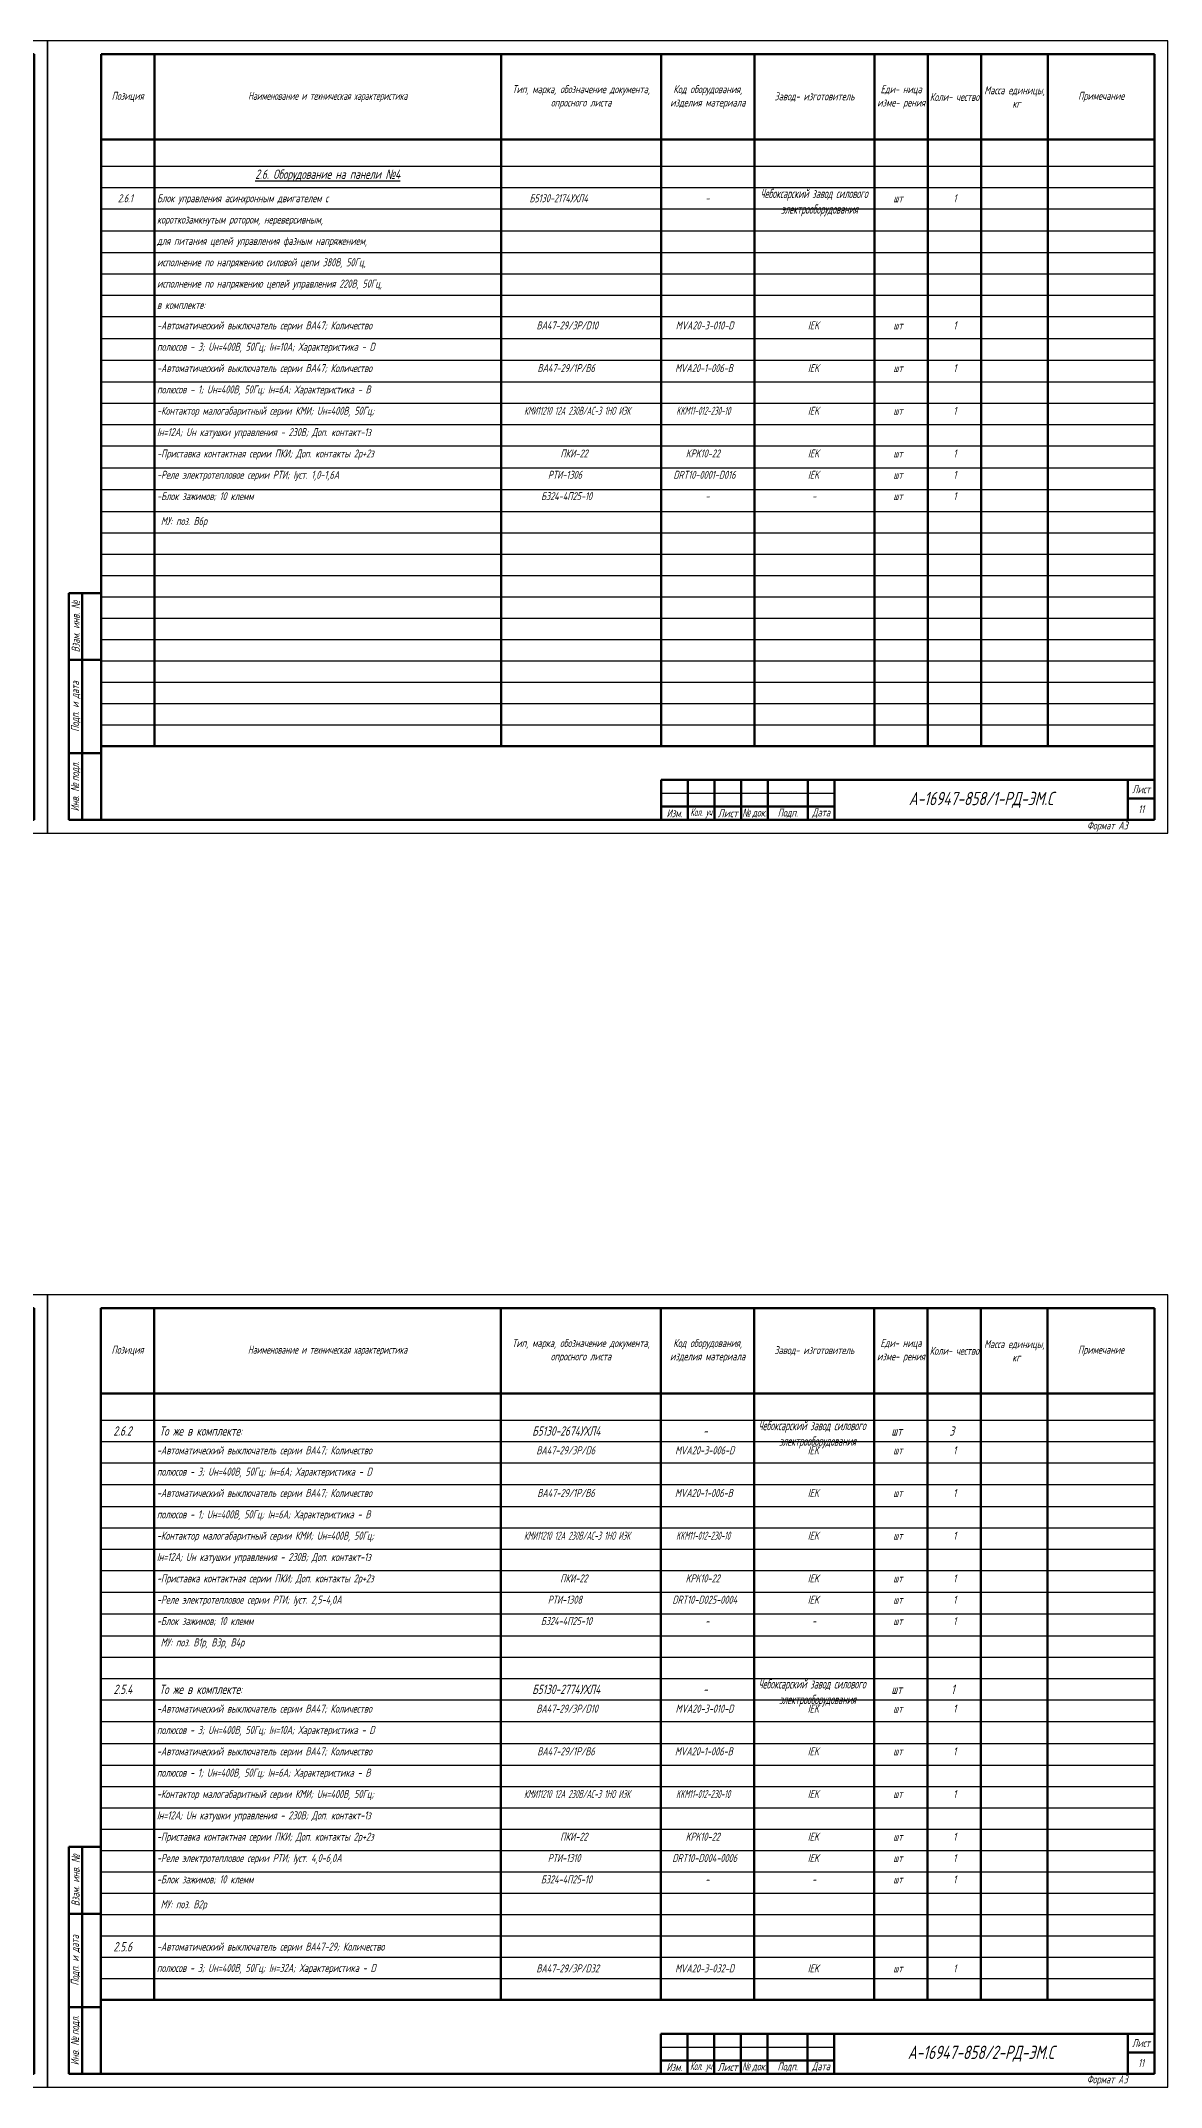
# Model space of a CAD drawing. Header units: millimetres. Extents: x -10490 to 5162, y -5053 to 76.
# Drawn here: x 1379 to 1799, y -814 to -47 of the extents above; entities that cross this region are included whole.
import ezdxf

# ---------------------------------------------------------------- set-up
doc = ezdxf.new("R2010")
doc.units = ezdxf.units.MM
for name, color, linetype, lineweight in [('Рамка толстая', 7, 'Continuous', 60), ('Рамка тонкая', 5, 'Continuous', 25), ('Спецификация', 9, 'Continuous', 25), ('Текст', 2, 'Continuous', 25), ('Штампы', 252, 'Continuous', 25)]:
    doc.layers.add(name, color=color, linetype=linetype, lineweight=lineweight)
doc.styles.add('SIMPLEX', font='simplex.shx', dxfattribs={"width": 0.7, "oblique": 15})

# ---------------------------------------------------------------- blocks, each defined once
blk = doc.blocks.new('A$C64336E77')
at = {"layer": 'Рамка толстая'}
for p, q in [((20, 5), (20, 292)), ((20, 292), (415, 292)), ((415, 292), (415, 5)), ((20, 5), (415, 5))]:
    blk.add_line(p, q, dxfattribs=at)
at = {"layer": 'Рамка тонкая'}
for p, q in [((0, 297), (0, 0)), ((420, 297), (0, 297)), ((420, 0), (420, 297)), ((0, 0), (420, 0))]:
    blk.add_line(p, q, dxfattribs=at)

msp = doc.modelspace()

# ---------------------------------------------------------------- linework, layer by layer
at = {"layer": 'Спецификация', "lineweight": 60}
for p, q in [((1401.95639, -52.14683), (1796.95639, -52.14683)), ((1401.95639, -52.14683), (1401.95639, -311.48017)), ((1421.95639, -52.14683), (1421.95639, -311.48017)), ((1551.95639, -52.14683), (1551.95639, -311.48017)), ((1611.95639, -52.14683), (1611.95639, -311.48017)), ((1646.95639, -52.14683), (1646.95639, -311.48017)), ((1691.95639, -52.14683), (1691.95639, -311.48017)), ((1711.95639, -52.14683), (1711.95639, -311.48017)), ((1731.95639, -52.14683), (1731.95639, -311.48017)), ((1756.95639, -52.14683), (1756.95639, -311.48017)), ((1796.95639, -52.14683), (1796.95639, -311.48017)), ((1401.95639, -84.14683), (1796.95639, -84.14683)), ((1401.95639, -311.48017), (1796.95639, -311.48017)), ((1401.89606, -522.14684), (1796.89606, -522.14684)), ((1401.89606, -522.14684), (1401.89606, -781.48017)), ((1421.89606, -522.14684), (1421.89606, -781.48017)), ((1551.89606, -522.14684), (1551.89606, -781.48017)), ((1611.89606, -522.14684), (1611.89606, -781.48017)), ((1646.89606, -522.14684), (1646.89606, -781.48017)), ((1691.89606, -522.14684), (1691.89606, -781.48017)), ((1711.89606, -522.14684), (1711.89606, -781.48017)), ((1731.89606, -522.14684), (1731.89606, -781.48017)), ((1756.89606, -522.14684), (1756.89606, -781.48017)), ((1796.89606, -522.14684), (1796.89606, -781.48017)), ((1401.89606, -554.14684), (1796.89606, -554.14684)), ((1401.89606, -781.48017), (1796.89606, -781.48017))]:
    msp.add_line(p, q, dxfattribs=at)
at = {"layer": 'Спецификация', "color": 5}
for p, q in [((1401.95639, -94.14683), (1796.95639, -94.14683)), ((1401.95639, -102.14683), (1796.95639, -102.14683)), ((1401.95639, -110.14683), (1796.95639, -110.14683)), ((1401.95639, -118.3135), (1796.95639, -118.3135)), ((1401.95639, -126.48017), (1796.95639, -126.48017)), ((1401.95639, -134.48017), (1796.95639, -134.48017)), ((1401.95639, -142.48017), (1796.95639, -142.48017)), ((1401.95639, -150.48017), (1796.95639, -150.48017)), ((1401.95639, -158.64683), (1796.95639, -158.64683)), ((1401.95639, -166.8135), (1796.95639, -166.8135)), ((1401.95639, -174.98017), (1796.95639, -174.98017)), ((1401.95639, -182.98017), (1796.95639, -182.98017)), ((1401.95639, -190.98017), (1796.95639, -190.98017)), ((1401.95639, -198.98017), (1796.95639, -198.98017)), ((1401.95639, -207.14683), (1796.95639, -207.14683)), ((1401.95639, -215.3135), (1796.95639, -215.3135)), ((1401.95639, -223.48017), (1796.95639, -223.48017)), ((1401.95639, -231.48017), (1796.95639, -231.48017)), ((1401.95639, -239.48017), (1796.95639, -239.48017)), ((1401.95639, -247.48017), (1796.95639, -247.48017)), ((1401.95639, -255.48017), (1796.95639, -255.48017)), ((1401.95639, -263.48017), (1796.95639, -263.48017)), ((1401.95639, -271.48017), (1796.95639, -271.48017)), ((1401.95639, -279.48017), (1796.95639, -279.48017)), ((1401.95639, -287.48017), (1796.95639, -287.48017)), ((1401.95639, -295.48017), (1796.95639, -295.48017)), ((1401.95639, -303.48017), (1796.95639, -303.48017)), ((1401.89606, -564.14684), (1796.89606, -564.14684)), ((1401.89606, -572.14684), (1796.89606, -572.14684)), ((1401.89606, -580.14684), (1796.89606, -580.14684)), ((1401.89606, -588.31351), (1796.89606, -588.31351)), ((1401.89606, -596.48017), (1796.89606, -596.48017)), ((1401.89606, -604.48017), (1796.89606, -604.48017)), ((1401.89606, -612.48017), (1796.89606, -612.48017)), ((1401.89606, -620.48017), (1796.89606, -620.48017)), ((1401.89606, -628.64684), (1796.89606, -628.64684)), ((1401.89606, -636.81351), (1796.89606, -636.81351)), ((1401.89606, -644.98017), (1796.89606, -644.98017)), ((1401.89606, -652.98017), (1796.89606, -652.98017)), ((1401.89606, -660.98017), (1796.89606, -660.98017)), ((1401.89606, -668.98017), (1796.89606, -668.98017)), ((1401.89606, -677.14684), (1796.89606, -677.14684)), ((1401.89606, -685.31351), (1796.89606, -685.31351)), ((1401.89606, -693.48017), (1796.89606, -693.48017)), ((1401.89606, -701.48017), (1796.89606, -701.48017)), ((1401.89606, -709.48017), (1796.89606, -709.48017)), ((1401.89606, -717.48017), (1796.89606, -717.48017)), ((1401.89606, -725.48017), (1796.89606, -725.48017)), ((1401.89606, -733.48017), (1796.89606, -733.48017)), ((1401.89606, -741.48017), (1796.89606, -741.48017)), ((1401.89606, -749.48017), (1796.89606, -749.48017)), ((1401.89606, -757.48017), (1796.89606, -757.48017)), ((1401.89606, -765.48017), (1796.89606, -765.48017)), ((1401.89606, -773.48017), (1796.89606, -773.48017))]:
    msp.add_line(p, q, dxfattribs=at)
at = {"layer": 'Штампы', "lineweight": 60}
for p, q in [((1389.95639, -339.14683), (1389.95639, -254.14683)), ((1389.95639, -254.14683), (1401.95639, -254.14683)), ((1394.95639, -339.14683), (1394.95639, -254.14683)), ((1401.95639, -339.14683), (1401.95639, -254.14683)), ((1389.95639, -279.14683), (1401.95639, -279.14683)), ((1389.95639, -314.14683), (1401.95639, -314.14683)), ((1611.95639, -324.14683), (1796.95639, -324.14683)), ((1611.95639, -324.14683), (1611.95639, -339.14683)), ((1621.95639, -324.14683), (1621.95639, -339.14683)), ((1631.95639, -324.14683), (1631.95639, -339.14683)), ((1641.95639, -324.14683), (1641.95639, -339.14683)), ((1651.95639, -324.14683), (1651.95639, -339.14683)), ((1666.95639, -324.14683), (1666.95639, -339.14683)), ((1676.95639, -324.14683), (1676.95639, -339.14683)), ((1786.95639, -324.14683), (1786.95639, -339.14683)), ((1796.95639, -324.14683), (1796.95639, -339.14683)), ((1611.95639, -334.14683), (1676.95639, -334.14683)), ((1786.95639, -331.14683), (1796.95639, -331.14683)), ((1389.95639, -339.14683), (1401.95639, -339.14683)), ((1611.95639, -339.14683), (1796.95639, -339.14683)), ((1389.89606, -809.14684), (1389.89606, -724.14684)), ((1389.89606, -724.14684), (1401.89606, -724.14684)), ((1394.89606, -809.14684), (1394.89606, -724.14684)), ((1401.89606, -809.14684), (1401.89606, -724.14684)), ((1389.89606, -749.14684), (1401.89606, -749.14684)), ((1389.89606, -784.14684), (1401.89606, -784.14684)), ((1611.89606, -794.14684), (1796.89606, -794.14684)), ((1611.89606, -794.14684), (1611.89606, -809.14684)), ((1621.89606, -794.14684), (1621.89606, -809.14684)), ((1631.89606, -794.14684), (1631.89606, -809.14684)), ((1641.89606, -794.14684), (1641.89606, -809.14684)), ((1651.89606, -794.14684), (1651.89606, -809.14684)), ((1666.89606, -794.14684), (1666.89606, -809.14684)), ((1676.89606, -794.14684), (1676.89606, -809.14684)), ((1786.89606, -794.14684), (1786.89606, -809.14684)), ((1796.89606, -794.14684), (1796.89606, -809.14684)), ((1611.89606, -804.14684), (1676.89606, -804.14684)), ((1786.89606, -801.14684), (1796.89606, -801.14684)), ((1389.89606, -809.14684), (1401.89606, -809.14684)), ((1611.89606, -809.14684), (1796.89606, -809.14684))]:
    msp.add_line(p, q, dxfattribs=at)
at = {"layer": 'Штампы', "color": 5, "lineweight": 25}
for p, q in [((1611.95639, -329.14683), (1676.95639, -329.14683)), ((1611.89606, -799.14684), (1676.89606, -799.14684))]:
    msp.add_line(p, q, dxfattribs=at)
at = {"layer": 'Штампы', "color": 8, "lineweight": 0}
for p, q in [((1611.95639, -344.14683), (1796.95639, -344.14683)), ((1611.89606, -814.14684), (1796.89606, -814.14684))]:
    msp.add_line(p, q, dxfattribs=at)

# ---------------------------------------------------------------- block references
for p in [(961.9564, -344.14683), (1381.9564, -344.14683), (961.89608, -814.14683), (1381.89608, -814.14683)]:
    msp.add_blockref('A$C64336E77', p)

# ---------------------------------------------------------------- texts
at = {"layer": 'Спецификация', "color": 2, "attachment_point": 5, "style": 'SIMPLEX'}
for s, insert, char_height, width in [('{\\C2;Позиция}', (1411.95639, -68.14683), 3, 20), ('{\\Fgost|c204;\\Q15;\\C2;Наименование и техническая характеристика}', (1486.95639, -68.14683), 3, 130), ('{\\C2;Тип, марка, обозначение документа, опросного листа}', (1581.95639, -68.14683), 3, 60), ('{\\C2;Код оборудования, изделия материала}', (1629.45639, -68.14683), 3, 35), ('{\\C2;Завод- изготовитель}', (1669.45639, -68.14683), 3, 45), ('{\\C2;Еди- ница изме- рения}', (1701.95639, -68.14683), 3, 20), ('{\\C2;Коли- чество}', (1721.95639, -68.14683), 3, 20), ('{\\C2;Масса единицы,  кг}', (1744.45639, -68.14683), 3, 25), ('{\\C2;Примечание}', (1776.95639, -68.14683), 3, 40), ('{\\L2.6. Оборудование на панели \\fArial|b0|i0|c204|p34;№\\Fsimplex|c204;4}', (1486.95639, -97.57969), 3.5, 126), ('{\\C2;Позиция}', (1411.89606, -538.14684), 3, 20), ('{\\Fgost|c204;\\Q15;\\C2;Наименование и техническая характеристика}', (1486.89606, -538.14684), 3, 130), ('{\\C2;Тип, марка, обозначение документа, опросного листа}', (1581.89606, -538.14684), 3, 60), ('{\\C2;Код оборудования, изделия материала}', (1629.39606, -538.14684), 3, 35), ('{\\C2;Завод- изготовитель}', (1669.39606, -538.14684), 3, 45), ('{\\C2;Еди- ница изме- рения}', (1701.89606, -538.14684), 3, 20), ('{\\C2;Коли- чество}', (1721.89606, -538.14684), 3, 20), ('{\\C2;Масса единицы,  кг}', (1744.39606, -538.14684), 3, 25), ('{\\C2;Примечание}', (1776.89606, -538.14684), 3, 40)]:
    msp.add_mtext(s, dxfattribs=dict(at, insert=insert, char_height=char_height, width=width))
at = {"layer": 'Текст', "attachment_point": 1, "style": 'SIMPLEX'}
for s, width, insert, char_height in [('\\pi6.3481;2.6.1', 20, (1401.95639, -104.62476), 3), ('Блок управления асинхронным двигателем с ', 129, (1422.95639, -104.62476), 3), ('\\pi10.634;Б5130-2174УХЛ4', 60, (1551.95639, -104.62476), 3), ('\\pi16.6;-', 35, (1611.95639, -104.62476), 3), ('\\pi2.2277;{\\W0.5;Чебоксарский завод силового \\P\\pi9.9992;электрооборудования}', 45, (1646.95639, -102.58866), 3.5), ('\\pi7.0965;шт', 20, (1691.95639, -104.62476), 3), ('\\pi9.5981;1', 20, (1711.95639, -104.62476), 3), ('короткозамкнутым ротором, нереверсивным, ', 129, (1422.95639, -112.62476), 3), ('для питания цепей управления фазным напряжением,', 129, (1422.95639, -120.62476), 3), ('исполнение по напряжению силовой цепи 380В, 50Гц,', 129, (1422.95639, -128.62476), 3), ('{\\W0.7;исполнение по напряжению цепей управления 220В, 50Гц,}', 129, (1422.95639, -136.62476), 3), ('в комплекте:', 129, (1422.95639, -144.62476), 3), ('-Автоматический выключатель серии ВА47; Количество', 129, (1422.95639, -152.29142), 3), ('\\pi13.293;ВА47-29/3Р/D10', 60, (1551.95639, -152.29142), 3), ('\\pi5.4938;{\\W0.6;MVA20-3-010-D}', 35, (1611.95639, -152.29142), 3), ('\\pi20.048;IEK', 45, (1646.95639, -152.29142), 3), ('\\pi7.0965;шт', 20, (1691.95639, -152.29142), 3), ('\\pi9.5981;1', 20, (1711.95639, -152.29142), 3), ('полюсов - 3; Uн=400В, 50Гц; Iн=10А; Характеристика - D', 129, (1422.95639, -160.29142), 3), ('-Автоматический выключатель серии ВА47; Количество', 129, (1422.95639, -168.29142), 3), ('\\pi13.643;ВА47-29/1Р/В6', 60, (1551.95639, -168.29142), 3), ('\\pi5.2603;{\\W0.6;MVA20-1-006-В}', 35, (1611.95639, -168.29142), 3), ('\\pi20.048;IEK', 45, (1646.95639, -168.29142), 3), ('\\pi9.5981;1', 20, (1711.95639, -168.29142), 3), ('полюсов - 1; Uн=400В, 50Гц; Iн=6А; Характеристика - В', 129, (1422.95639, -176.29142), 3), ('\\pi7.0965;шт', 20, (1691.95639, -168.29142), 3), ('-Контактор малогабаритный серии КМИ; Uн=400В, 50Гц; ', 129, (1422.95639, -184.29142), 3), ('\\pi8.6338;{\\W0.5;КМИ11210 12А 230В/АС-3 1НО ИЭК}', 60, (1551.95639, -184.29142), 3), ('\\pi5.7103;{\\W0.5;KKM11-012-230-10}', 35, (1611.95639, -184.29142), 3), ('\\pi20.048;IEK', 45, (1646.95639, -184.29142), 3), ('\\pi7.0965;шт', 20, (1691.95639, -184.29142), 3), ('\\pi9.5981;1', 20, (1711.95639, -184.29142), 3), ('Iн=12А; Uн катушки управления - 230В; Доп. контакт-1з', 129, (1422.95639, -192.29142), 3), ('{\\W0.7;-Приставка контактная серии ПКИ; Доп. контакты 2р+2з}', 129, (1422.95639, -200.29142), 3), ('\\pi22.234;ПКИ-22', 60, (1551.95639, -200.29142), 3), ('\\pi9.2746;KPK10-22', 35, (1611.95639, -200.29142), 3), ('\\pi20.048;IEK', 45, (1646.95639, -200.29142), 3), ('\\pi7.0965;шт', 20, (1691.95639, -200.29142), 3), ('\\pi9.5981;1', 20, (1711.95639, -200.29142), 3), ('-Реле электротепловое серии РТИ; Iуст. 1,0-1,6А', 129, (1422.95639, -208.29142), 3), ('\\pi17.571;РТИ-1306', 60, (1551.95639, -208.29142), 3), ('\\pi4.5984;{\\W0.6;DRT10-0001-D016}', 35, (1611.95639, -208.29142), 3), ('\\pi20.048;IEK', 45, (1646.95639, -208.29142), 3), ('\\pi7.0965;шт', 20, (1691.95639, -208.29142), 3), ('\\pi9.5981;1', 20, (1711.95639, -208.29142), 3), ('-Блок зажимов; 10 клемм', 129, (1422.95639, -216.29142), 3), ('\\pi14.988;БЗ24-4П25-10', 60, (1551.95639, -216.29142), 3), ('\\pi16.6;-', 35, (1611.95639, -216.29142), 3), ('\\pi21.6;-', 45, (1646.95639, -216.29142), 3), ('\\pi7.0965;шт', 20, (1691.95639, -216.29142), 3), ('\\pi9.5981;1', 20, (1711.95639, -216.29142), 3), (' МУ: поз. В6р', 129, (1422.95639, -225.63681), 3), ('\\pi5.3621;2.6.2', 20, (1401.20958, -566.4581), 3.5), (' То же в комплекте:', 129, (1422.20958, -566.4581), 3.5), ('\\pi12.406;Б5130-2674УХЛ4', 60, (1551.20958, -566.4581), 3.5), ('\\pi2.2277;{\\W0.5;Чебоксарский завод силового \\P\\pi9.9992;электрооборудования}', 45, (1646.20958, -564.422), 3.5), ('\\pi7.0965;шт', 20, (1691.20958, -566.4581), 3.5), ('\\pi8.8621;3', 20, (1711.20958, -566.4581), 3.5), ('-Автоматический выключатель серии ВА47; Количество', 129, (1422.89606, -573.9581), 3), ('\\pi13.293;ВА47-29/3Р/D6', 60, (1551.89606, -573.9581), 3), ('\\pi5.3223;{\\W0.6;MVA20-3-006-D}', 35, (1611.89606, -573.9581), 3), ('\\pi16.45;-', 35, (1611.20958, -566.4581), 3.5), ('\\pi20.048;IEK', 45, (1646.89606, -573.9581), 3), ('\\pi7.0965;шт', 20, (1691.89606, -573.9581), 3), ('\\pi9.5981;1', 20, (1711.89606, -573.9581), 3), ('{\\W0.7;полюсов - 3; Uн=400В, 50Гц; Iн=6А; Характеристика - D}', 129, (1422.89606, -581.9581), 3), ('-Автоматический выключатель серии ВА47; Количество', 129, (1422.89606, -589.9581), 3), ('\\pi13.643;ВА47-29/1Р/В6', 60, (1551.89606, -589.9581), 3), ('\\pi5.2603;{\\W0.6;MVA20-1-006-В}', 35, (1611.89606, -589.9581), 3), ('\\pi20.048;IEK', 45, (1646.89606, -589.9581), 3), ('\\pi9.5981;1', 20, (1711.89606, -589.9581), 3), ('полюсов - 1; Uн=400В, 50Гц; Iн=6А; Характеристика - В', 129, (1422.89606, -597.9581), 3), ('\\pi7.0965;шт', 20, (1691.89606, -589.9581), 3), ('-Контактор малогабаритный серии КМИ; Uн=400В, 50Гц; ', 129, (1422.89606, -605.9581), 3), ('\\pi8.6338;{\\W0.5;КМИ11210 12А 230В/АС-3 1НО ИЭК}', 60, (1551.89606, -605.9581), 3), ('\\pi5.7103;{\\W0.5;KKM11-012-230-10}', 35, (1611.89606, -605.9581), 3), ('\\pi20.048;IEK', 45, (1646.89606, -605.9581), 3), ('\\pi7.0965;шт', 20, (1691.89606, -605.9581), 3), ('\\pi9.5981;1', 20, (1711.89606, -605.9581), 3), ('Iн=12А; Uн катушки управления - 230В; Доп. контакт-1з', 129, (1422.89606, -613.9581), 3), ('{\\W0.7;-Приставка контактная серии ПКИ; Доп. контакты 2р+2з}', 129, (1422.89606, -621.9581), 3), ('\\pi22.234;ПКИ-22', 60, (1551.89606, -621.9581), 3), ('\\pi9.2746;KPK10-22', 35, (1611.89606, -621.9581), 3), ('\\pi20.048;IEK', 45, (1646.89606, -621.9581), 3), ('\\pi7.0965;шт', 20, (1691.89606, -621.9581), 3), ('\\pi9.5981;1', 20, (1711.89606, -621.9581), 3), ('-Реле электротепловое серии РТИ; Iуст. 2,5-4,0А', 129, (1422.89606, -629.9581), 3), ('\\pi17.571;РТИ-1308', 60, (1551.89606, -629.9581), 3), ('\\pi4.2838;{\\W0.6;DRT10-D025-0004}', 35, (1611.89606, -629.9581), 3), ('\\pi20.048;IEK', 45, (1646.89606, -629.9581), 3), ('\\pi7.0965;шт', 20, (1691.89606, -629.9581), 3), ('\\pi9.5981;1', 20, (1711.89606, -629.9581), 3), ('-Блок зажимов; 10 клемм', 129, (1422.89606, -637.9581), 3), ('\\pi14.988;БЗ24-4П25-10', 60, (1551.89606, -637.9581), 3), ('\\pi16.6;-', 35, (1611.89606, -637.9581), 3), ('\\pi21.6;-', 45, (1646.89606, -637.9581), 3), ('\\pi7.0965;шт', 20, (1691.89606, -637.9581), 3), ('\\pi9.5981;1', 20, (1711.89606, -637.9581), 3), (' МУ: поз. В1р, В3р, В4р', 129, (1422.89606, -645.9581), 3), ('\\pi5.4478;2.5.4', 20, (1401.20958, -663.29143), 3.5), (' То же в комплекте:', 129, (1422.20958, -663.29143), 3.5), ('\\pi12.406;Б5130-2774УХЛ4', 60, (1551.20958, -663.29143), 3.5), ('\\pi16.45;-', 35, (1611.20958, -663.29143), 3.5), ('\\pi2.2277;{\\W0.5;Чебоксарский завод силового \\P\\pi9.9992;электрооборудования}', 45, (1646.20958, -661.25534), 3.5), ('\\pi7.0965;шт', 20, (1691.20958, -663.29143), 3.5), ('\\pi9.5311;1', 20, (1711.20958, -663.29143), 3.5), ('-Автоматический выключатель серии ВА47; Количество', 129, (1422.89606, -670.79143), 3), ('\\pi13.293;ВА47-29/3Р/D10', 60, (1551.89606, -670.79143), 3), ('\\pi5.4938;{\\W0.6;MVA20-3-010-D}', 35, (1611.89606, -670.79143), 3), ('\\pi20.048;IEK', 45, (1646.89606, -670.79143), 3), ('\\pi7.0965;шт', 20, (1691.89606, -670.79143), 3), ('\\pi9.5981;1', 20, (1711.89606, -670.79143), 3), ('полюсов - 3; Uн=400В, 50Гц; Iн=10А; Характеристика - D', 129, (1422.89606, -678.79143), 3), ('-Автоматический выключатель серии ВА47; Количество', 129, (1422.89606, -686.79143), 3), ('\\pi13.643;ВА47-29/1Р/В6', 60, (1551.89606, -686.79143), 3), ('\\pi5.2603;{\\W0.6;MVA20-1-006-В}', 35, (1611.89606, -686.79143), 3), ('\\pi20.048;IEK', 45, (1646.89606, -686.79143), 3), ('\\pi7.0965;шт', 20, (1691.89606, -686.79143), 3), ('\\pi9.5981;1', 20, (1711.89606, -686.79143), 3), ('полюсов - 1; Uн=400В, 50Гц; Iн=6А; Характеристика - В', 129, (1422.89606, -694.79143), 3), ('-Контактор малогабаритный серии КМИ; Uн=400В, 50Гц; ', 129, (1422.89606, -702.79143), 3), ('\\pi8.6338;{\\W0.5;КМИ11210 12А 230В/АС-3 1НО ИЭК}', 60, (1551.89606, -702.79143), 3), ('\\pi5.7103;{\\W0.5;KKM11-012-230-10}', 35, (1611.89606, -702.79143), 3), ('\\pi20.048;IEK', 45, (1646.89606, -702.79143), 3), ('\\pi7.0965;шт', 20, (1691.89606, -702.79143), 3), ('\\pi9.5981;1', 20, (1711.89606, -702.79143), 3), ('Iн=12А; Uн катушки управления - 230В; Доп. контакт-1з', 129, (1422.89606, -710.79143), 3), ('{\\W0.7;-Приставка контактная серии ПКИ; Доп. контакты 2р+2з}', 129, (1422.89606, -718.79143), 3), ('\\pi22.234;ПКИ-22', 60, (1551.89606, -718.79143), 3), ('\\pi9.2746;KPK10-22', 35, (1611.89606, -718.79143), 3), ('\\pi20.048;IEK', 45, (1646.89606, -718.79143), 3), ('\\pi7.0965;шт', 20, (1691.89606, -718.79143), 3), ('\\pi9.5981;1', 20, (1711.89606, -718.79143), 3), ('-Реле электротепловое серии РТИ; Iуст. 4,0-6,0А', 129, (1422.89606, -726.79143), 3), ('\\pi17.571;РТИ-1310', 60, (1551.89606, -726.79143), 3), ('\\pi4.2555;{\\W0.6;DRT10-D004-0006}', 35, (1611.89606, -726.79143), 3), ('\\pi20.048;IEK', 45, (1646.89606, -726.79143), 3), ('\\pi7.0965;шт', 20, (1691.89606, -726.79143), 3), ('\\pi9.5981;1', 20, (1711.89606, -726.79143), 3), ('-Блок зажимов; 10 клемм', 129, (1422.89606, -734.79143), 3), ('\\pi14.988;БЗ24-4П25-10', 60, (1551.89606, -734.79143), 3), ('\\pi7.0965;шт', 20, (1691.89606, -734.79143), 3), ('\\pi9.5981;1', 20, (1711.89606, -734.79143), 3), ('\\pi16.6;-', 35, (1611.89606, -734.79143), 3), ('\\pi21.6;-', 45, (1646.89606, -734.79143), 3), (' МУ: поз. В2р', 129, (1422.89606, -744.13682), 3), ('\\pi5.3981;2.5.6', 20, (1401.20958, -759.79143), 3.5), ('-Автоматический выключатель серии ВА47-29; Количество', 129, (1422.89606, -759.99571), 3), ('полюсов - 3; Uн=400В, 50Гц; Iн=32А; Характеристика - D', 129, (1422.89606, -767.99571), 3), ('\\pi13.293;ВА47-29/3Р/D32', 60, (1551.89606, -768.16237), 3), ('\\pi5.3223;{\\W0.6;MVA20-3-032-D}', 35, (1611.89606, -768.16237), 3), ('\\pi20.048;IEK', 45, (1646.89606, -768.16237), 3), ('\\pi7.0965;шт', 20, (1691.89606, -768.16237), 3), ('\\pi9.5981;1', 20, (1711.89606, -768.16237), 3)]:
    msp.add_mtext_dynamic_manual_height_columns(s, width=width, gutter_width=12.5, heights=[0], dxfattribs=dict(at, insert=insert, char_height=char_height))
at = {"layer": 'Штампы', "color": 2, "char_height": 3, "attachment_point": 5, "rotation": 90, "style": 'SIMPLEX'}
for s, insert, width in [('Взам. инв. {\\fArial|b0|i0|c204|p34;№}', (1392.45639, -266.64683), 25), ('Подп. и дата', (1392.45639, -296.64683), 35), ('Инв. {\\fArial|b0|i0|c204|p34;№ }подл.', (1392.45639, -326.64683), 25), ('Взам. инв. {\\fArial|b0|i0|c204|p34;№}', (1392.39606, -736.64684), 25), ('Подп. и дата', (1392.39606, -766.64684), 35), ('Инв. {\\fArial|b0|i0|c204|p34;№ }подл.', (1392.39606, -796.64684), 25)]:
    msp.add_mtext(s, dxfattribs=dict(at, insert=insert, width=width))
at = {"layer": 'Штампы', "color": 2, "style": 'SIMPLEX'}
for s, insert, char_height, width, attachment_point in [('А-16947-858/1-РД-ЭМ.С', (1731.95639, -331.64683), 5, 110, 5), ('{\\W0.7;Лист}', (1791.95639, -327.64683), 3, 10, 5), ('Изм.', (1616.95639, -336.64683), 3, 10, 5), ('{\\W0.5;Кол. уч}', (1626.95639, -336.64683), 3, 10, 5), ('{\\W0.8;Лист}', (1636.95639, -336.64683), 3, 10, 5), ('{\\fArial|b0|i0|c204|p34;\\W0.6;№ \\Fsimplex|c204;док.}', (1646.95639, -336.64683), 3, 10, 5), ('Подп.', (1659.45639, -336.64683), 3, 15, 5), ('{\\W0.7;Дата}', (1671.95639, -336.64683), 3, 10, 5), ('11', (1791.95639, -335.14683), 3, 10, 5), ('Формат А3', (1786.95639, -341.64683), 3, 165, 6), ('{\\W0.7;Лист}', (1791.89606, -797.64684), 3, 10, 5), ('Изм.', (1616.89606, -806.64684), 3, 10, 5), ('{\\W0.5;Кол. уч}', (1626.89606, -806.64684), 3, 10, 5), ('{\\W0.8;Лист}', (1636.89606, -806.64684), 3, 10, 5), ('{\\fArial|b0|i0|c204|p34;\\W0.6;№ \\Fsimplex|c204;док.}', (1646.89606, -806.64684), 3, 10, 5), ('Подп.', (1659.39606, -806.64684), 3, 15, 5), ('{\\W0.7;Дата}', (1671.89606, -806.64684), 3, 10, 5), ('А-16947-858/2-РД-ЭМ.С', (1731.89606, -801.64684), 5, 110, 5), ('11', (1791.89606, -805.14684), 3, 10, 5), ('Формат А3', (1786.89606, -811.64684), 3, 165, 6)]:
    msp.add_mtext(s, dxfattribs=dict(at, insert=insert, char_height=char_height, width=width, attachment_point=attachment_point))

doc.saveas('drawing.dxf')
